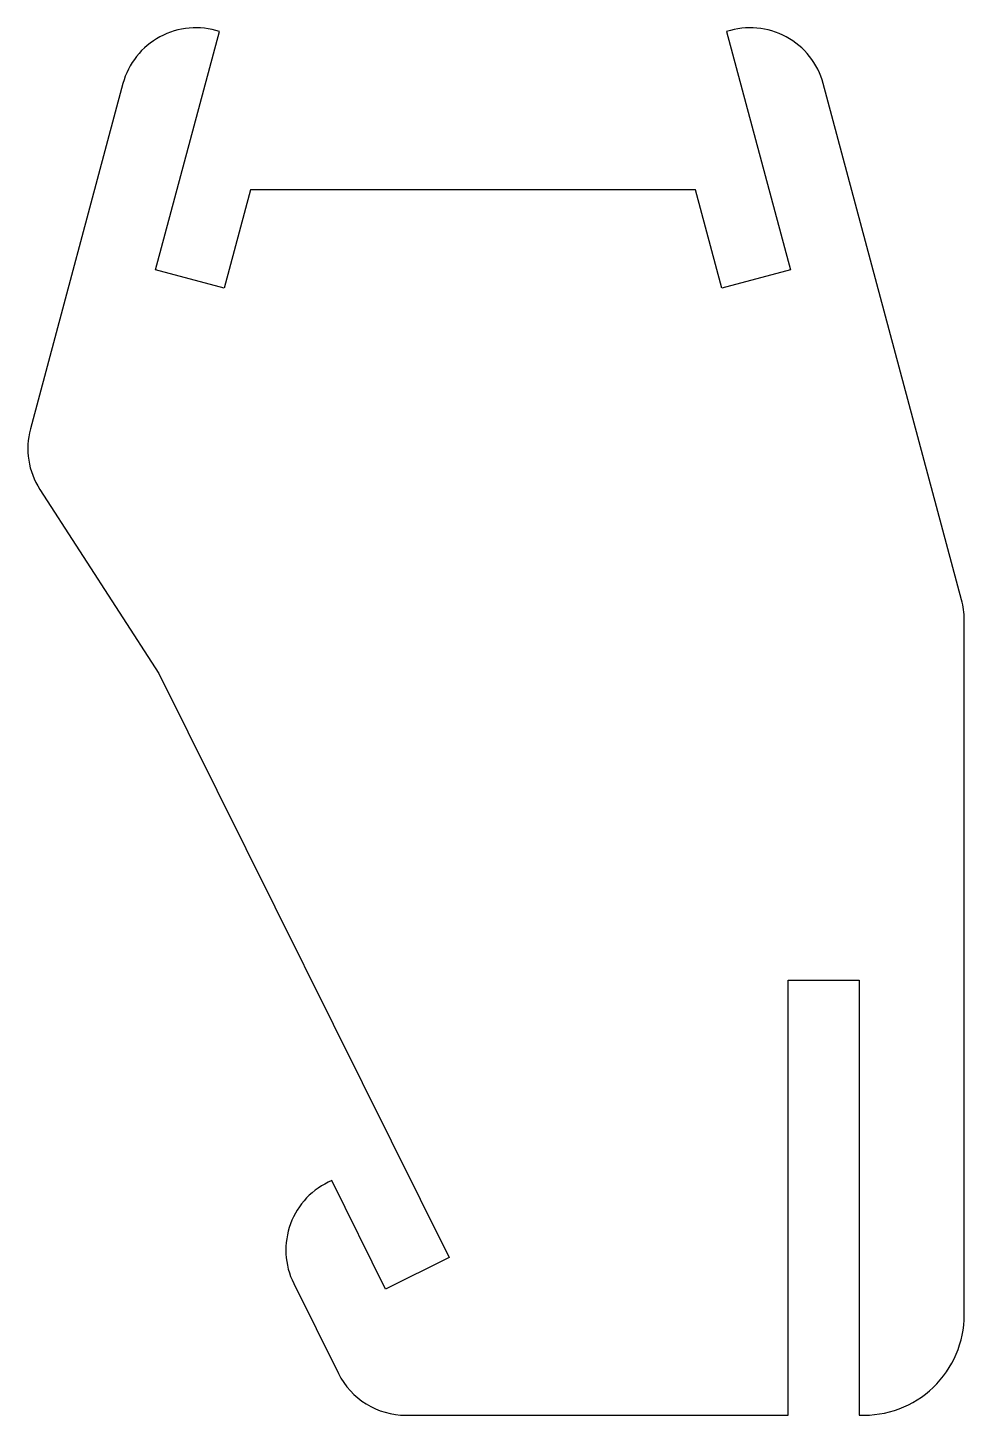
# Model space of a CAD drawing. Header units: millimetres. Extents: x -17.7 to 19.5, y -72 to -16.7.
import ezdxf

# ---------------------------------------------------------------- set-up
doc = ezdxf.new("R2010")
doc.units = ezdxf.units.MM
doc.layers.get('0').update_dxf_attribs({"linetype": 'CONTINUOUS'})

msp = doc.modelspace()

# ---------------------------------------------------------------- linework, layer by layer
msp.add_lwpolyline([(-17.615, -32.692, 0.211879), (-17.238, -35.096), (-12.503, -42.428), (-0.951, -65.677), (-3.481, -66.934), (-5.626, -62.618, 0.431414), (-7.136, -66.712), (-5.357, -70.295, 0.284755), (-2.67, -71.96), (12.541, -71.96), (12.541, -54.635), (15.366, -54.635), (15.366, -71.956, 0.427091), (19.541, -67.96), (19.541, -40.274, 0.065543), (19.439, -39.497), (13.931, -18.941, 0.431414), (10.089, -16.87), (12.63, -26.355), (9.902, -27.086), (8.854, -23.175), (-8.854, -23.175), (-9.902, -27.086), (-12.63, -26.355), (-10.089, -16.87, 0.431414), (-13.931, -18.941)], format="xyb", close=True)

doc.saveas('drawing.dxf')
